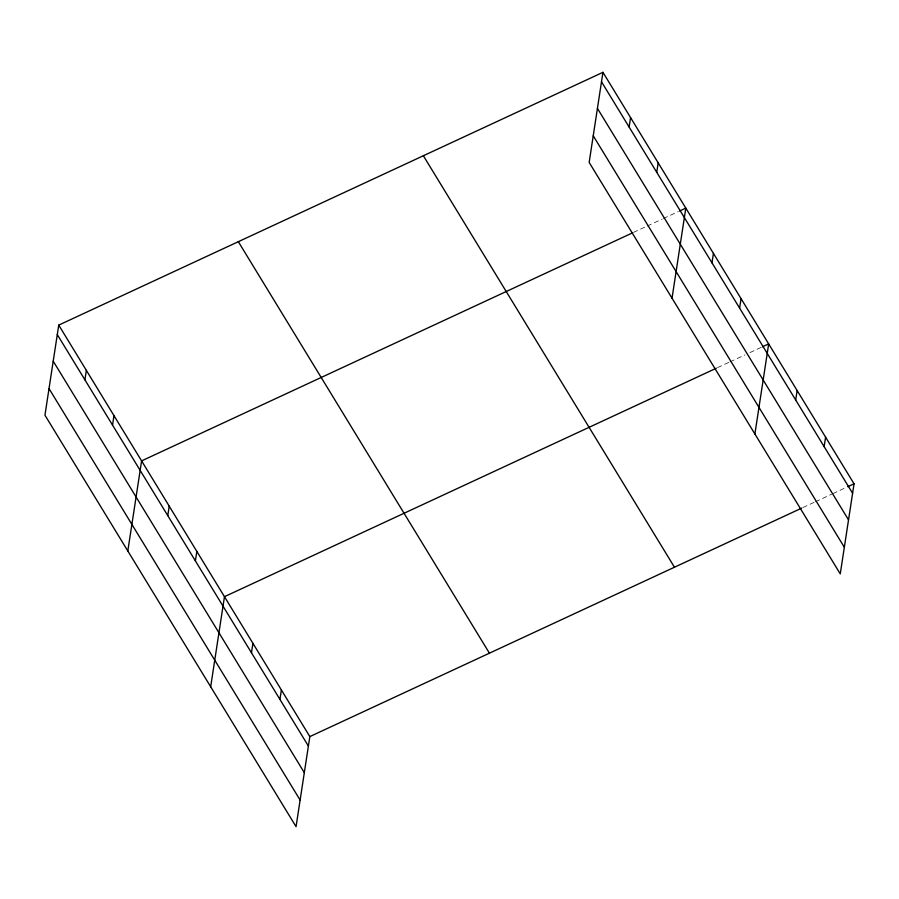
<?xml version="1.0" encoding="UTF-8"?>
<svg xmlns="http://www.w3.org/2000/svg" width="899" height="899" viewBox="0 0 899 899"><rect width="100%" height="100%" fill="white"/><g stroke="black" fill="none" stroke-linecap="round" stroke-linejoin="round"><path stroke-width="0.67" stroke-dasharray="4.5 3.37" d="M633.435 232.436L645.909 226.649M647.156 226.065L662.114 219.12M663.361 218.536L678.329 211.591M717.548 367.646L728.763 362.432M730.01 361.859L744.979 354.903M749.968 352.588L761.195 347.374M802.919 507.553L814.146 502.339M815.393 501.766L831.597 494.225M832.845 493.652L846.566 487.28"/><path stroke-width="1.35" d="M58.738 325.112L44.95 415.192L296.052 826.675L309.84 736.596L58.738 325.112L602.948 72.325L854.05 483.808L840.262 573.888L589.16 162.404L602.948 72.325M84.911 379.839L86.36 370.366M112.532 425.103L113.982 415.63M127.815 550.986L141.604 460.895L632.188 233.021M167.776 515.633L169.214 506.159M195.386 560.886L196.836 551.424M210.681 686.78L224.458 596.689L716.301 368.23M251.473 652.786L252.922 643.324M279.926 699.422L281.376 689.96M629.12 127.051L630.57 117.578M656.742 172.316L658.192 162.843M672.025 298.198L685.813 208.107L679.577 211.007M711.986 262.845L713.435 253.372M739.607 308.11L741.057 298.637M754.89 433.992L768.679 343.901L762.442 346.8M795.682 399.999L797.132 390.537M824.147 446.634L825.597 437.172M309.84 736.596L801.672 508.137M847.813 486.696L854.05 483.808M601.498 81.787L852.6 493.27M597.43 108.397L848.532 519.88M593.239 135.805L844.341 547.289M423.362 155.741L674.464 567.224M238.325 241.685L489.427 653.168M57.289 334.574L308.391 746.058M53.221 361.184L304.312 772.668M49.018 388.593L300.12 800.076"/></g></svg>
